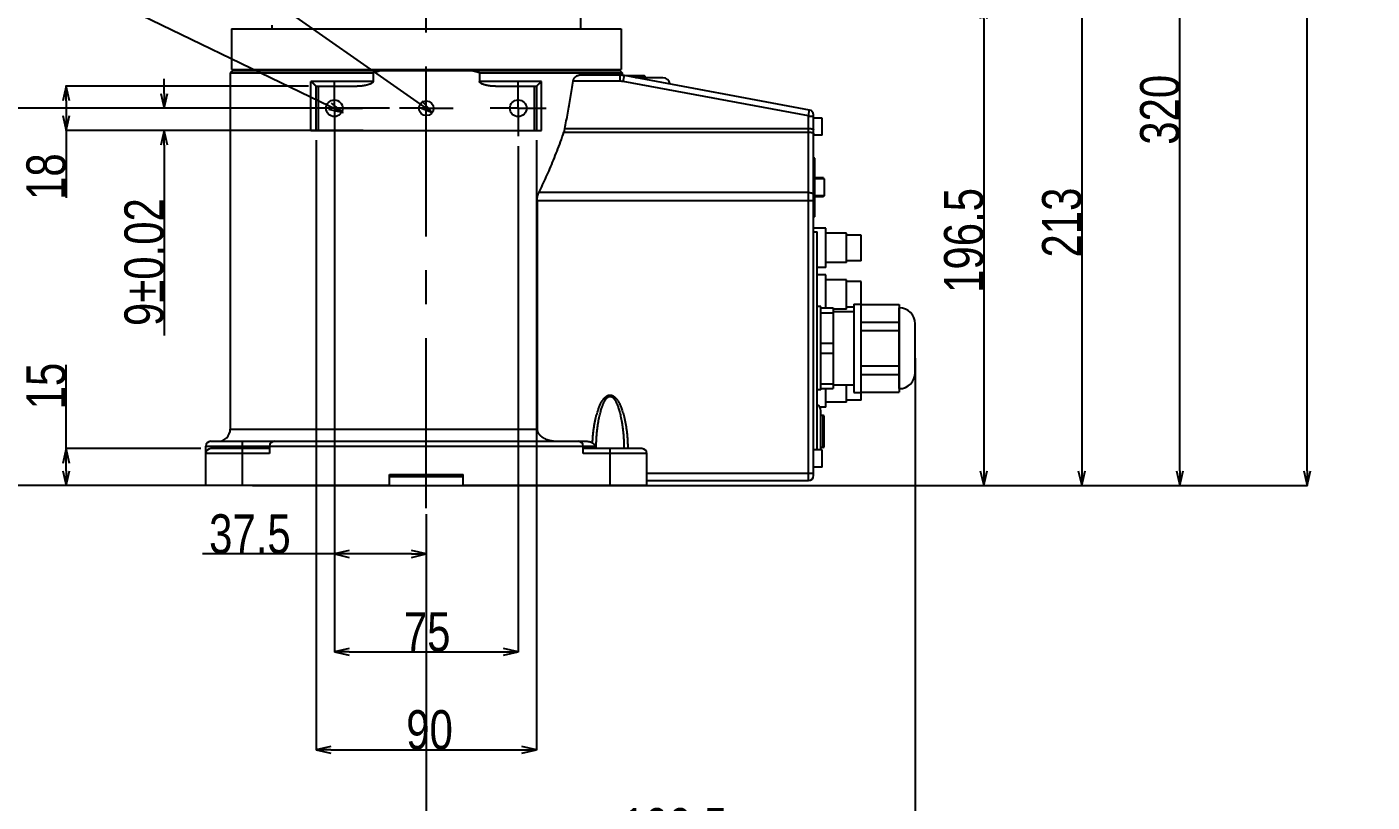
# Model space of a CAD drawing. Extents: x 0 to 3364, y 0 to 2376.
# Drawn here: x 1661 to 2210, y 811 to 1128 of the extents above; entities that cross this region are included whole.
import ezdxf

# ---------------------------------------------------------------- set-up
doc = ezdxf.new("R2010")
doc.units = 0
doc.header["$LTSCALE"] = 185.02
doc.header["$PDMODE"] = 3
doc.header["$PDSIZE"] = 0.3125
doc.linetypes.add('CENTER', pattern=[0.6, 0.375, -0.075, 0.075, -0.075])
doc.layers.get('0').update_dxf_attribs({"linetype": 'CONTINUOUS'})
doc.layers.get('DEFPOINTS').update_dxf_attribs({"linetype": 'CONTINUOUS'})
doc.layers.add('95_ALL_DIM', color=7, linetype='CONTINUOUS')
doc.layers.add('DEFAULT_1', color=7, linetype='CENTER')
doc.styles.get("Standard").update_dxf_attribs({"font": 'txt', "width": 0.8})
doc.dimstyles.new('DIMSTYLE_1', dxfattribs={"dimtxt": 16, "dimasz": 6, "dimexe": 0.18, "dimexo": 0.0625, "dimgap": 0.09, "dimtad": 1, "dimdec": 3, "dimdsep": 46, "dimtxsty": 'Standard', "dimblk": 'OPEN', "dimblk1": 'OPEN', "dimblk2": 'OPEN', "dimcen": 0.09, "dimadec": 0, "dimazin": 0, "dimtp": 0.3, "dimtm": 0.3, "dimtfac": 1, "dimtdec": 3, "dimtofl": 0, "dimtmove": 0, "dimatfit": 3, "dimldrblk": 'OPEN', "dimfxl": 1, "dimtolj": 1, "dimarcsym": 0})
doc.dimstyles.new('DIMSTYLE_10', dxfattribs={"dimtxt": 16, "dimasz": 6, "dimexe": 0.18, "dimexo": 0.0625, "dimgap": 0.09, "dimtad": 1, "dimdec": 3, "dimdsep": 46, "dimtxsty": 'Standard', "dimblk": 'OPEN', "dimblk1": 'OPEN', "dimblk2": 'OPEN', "dimcen": 0.09, "dimadec": 0, "dimazin": 0, "dimtol": 1, "dimtp": 0.02, "dimtm": 0.02, "dimtfac": 1, "dimtdec": 3, "dimtofl": 0, "dimtmove": 0, "dimatfit": 3, "dimldrblk": 'OPEN', "dimfxl": 1, "dimtolj": 1, "dimarcsym": 0})
doc.dimstyles.new('DIMSTYLE_18', dxfattribs={"dimtxt": 16, "dimasz": 6, "dimexe": 0.18, "dimexo": 0.0625, "dimgap": 0.09, "dimtad": 1, "dimtih": 1, "dimtoh": 1, "dimdec": 3, "dimdsep": 46, "dimtxsty": 'Standard', "dimblk": 'OPEN', "dimblk1": 'OPEN', "dimblk2": 'OPEN', "dimcen": 0.09, "dimadec": 0, "dimazin": 0, "dimtp": 0.2, "dimtm": 0.2, "dimtfac": 1, "dimtdec": 3, "dimtofl": 0, "dimtmove": 0, "dimatfit": 3, "dimldrblk": 'OPEN', "dimfxl": 1, "dimtolj": 1, "dimarcsym": 0})
doc.dimstyles.new('DIMSTYLE_19', dxfattribs={"dimtxt": 16, "dimasz": 6, "dimexe": 0.18, "dimexo": 0.0625, "dimgap": 0.09, "dimtad": 1, "dimtih": 1, "dimtoh": 1, "dimdec": 3, "dimdsep": 46, "dimtxsty": 'Standard', "dimblk": 'OPEN', "dimblk1": 'OPEN', "dimblk2": 'OPEN', "dimcen": 0.09, "dimadec": 0, "dimazin": 0, "dimtp": 0.012, "dimtfac": 1, "dimtdec": 3, "dimtofl": 0, "dimtmove": 0, "dimatfit": 3, "dimldrblk": 'OPEN', "dimfxl": 1, "dimtolj": 1, "dimarcsym": 0})
doc.dimstyles.new('DIMSTYLE_2', dxfattribs={"dimtxt": 16, "dimasz": 6, "dimexe": 0.18, "dimexo": 0.0625, "dimgap": 0.09, "dimtad": 1, "dimdec": 3, "dimdsep": 46, "dimtxsty": 'Standard', "dimblk": 'OPEN', "dimblk1": 'OPEN', "dimblk2": 'OPEN', "dimcen": 0.09, "dimadec": 0, "dimazin": 0, "dimtp": 0.5, "dimtm": 0.5, "dimtfac": 1, "dimtdec": 3, "dimtofl": 0, "dimtmove": 0, "dimatfit": 3, "dimldrblk": 'OPEN', "dimfxl": 1, "dimtolj": 1, "dimarcsym": 0})
doc.dimstyles.new('DIMSTYLE_3', dxfattribs={"dimtxt": 16, "dimasz": 6, "dimexe": 0.18, "dimexo": 0.0625, "dimgap": 0.09, "dimtad": 1, "dimdec": 3, "dimdsep": 46, "dimtxsty": 'Standard', "dimblk": 'OPEN', "dimblk1": 'OPEN', "dimblk2": 'OPEN', "dimcen": 0.09, "dimadec": 0, "dimazin": 0, "dimtp": 0.8, "dimtm": 0.8, "dimtfac": 1, "dimtdec": 3, "dimtofl": 0, "dimtmove": 0, "dimatfit": 3, "dimldrblk": 'OPEN', "dimfxl": 1, "dimtolj": 1, "dimarcsym": 0})
doc.dimstyles.new('DIMSTYLE_5', dxfattribs={"dimtxt": 16, "dimasz": 6, "dimexe": 0.18, "dimexo": 0.0625, "dimgap": 0.09, "dimtad": 1, "dimdec": 3, "dimdsep": 46, "dimtxsty": 'Standard', "dimblk": 'OPEN', "dimblk1": 'OPEN', "dimblk2": 'OPEN', "dimcen": 0.09, "dimadec": 0, "dimazin": 0, "dimtp": 0.2, "dimtm": 0.2, "dimtfac": 1, "dimtdec": 3, "dimtofl": 0, "dimtmove": 0, "dimatfit": 3, "dimldrblk": 'OPEN', "dimfxl": 1, "dimtolj": 1, "dimarcsym": 0})
doc.dimstyles.new('DIMSTYLE_7', dxfattribs={"dimtxt": 16, "dimasz": 6, "dimexe": 0.18, "dimexo": 0.0625, "dimgap": 0.09, "dimtad": 1, "dimdec": 3, "dimdsep": 46, "dimtxsty": 'Standard', "dimblk": 'OPEN', "dimblk1": 'OPEN', "dimblk2": 'OPEN', "dimcen": 0.09, "dimadec": 0, "dimazin": 0, "dimtol": 1, "dimtp": 0.05, "dimtm": 0.05, "dimtfac": 1, "dimtdec": 3, "dimtofl": 0, "dimtmove": 0, "dimatfit": 3, "dimldrblk": 'OPEN', "dimfxl": 1, "dimtolj": 1, "dimarcsym": 0})

# ---------------------------------------------------------------- blocks, each defined once
blk = doc.blocks.new('_OPEN')
at = {"color": 0, "linetype": 'ByBlock'}
for p, q in [((0, 0), (-1, 0.233)), ((-1, -0.233), (0, 0)), ((-1, 0), (0, 0))]:
    blk.add_line(p, q, dxfattribs=at)
blk = doc.blocks.new('*D3')
at = {"layer": '95_ALL_DIM', "color": 0, "transparency": 16777216}
for p, q in [((1808.16, 1260.3), (2131.2, 1260.3)), ((2131.02, 946.3), (2131.02, 1254.3)), ((1752.59, 940.3), (2131.2, 940.3))]:
    blk.add_line(p, q, dxfattribs=at)
at = {"layer": 'DEFPOINTS', "color": 0, "transparency": 16777216}
for p in [(1808.1, 1260.3), (2131.02, 1260.3), (1752.52, 940.3)]:
    blk.add_point(p, dxfattribs=at)
at = {"layer": '95_ALL_DIM', "color": 0, "transparency": 16777216, "xscale": 6, "yscale": 6, "zscale": 6}
for p, rotation in [((2131.02, 1260.3), 90), ((2131.02, 940.3), 270)]:
    blk.add_blockref('_OPEN', p, dxfattribs=dict(at, rotation=rotation))
at = {"layer": '95_ALL_DIM', "color": 0, "transparency": 16777216, "insert": (2122.93, 1093.69), "char_height": 16, "attachment_point": 5, "rotation": 90}
blk.add_mtext('\\A1;320', dxfattribs=at)
blk = doc.blocks.new('*D7')
at = {"layer": '95_ALL_DIM', "color": 0, "transparency": 16777216}
for p, q in [((2023.02, 982.24), (2023.02, 792.12)), ((1823.52, 769.12), (1823.52, 792.48)), ((1829.52, 792.3), (2017.02, 792.3))]:
    blk.add_line(p, q, dxfattribs=at)
at = {"layer": 'DEFPOINTS', "color": 0, "transparency": 16777216}
for p in [(2023.02, 982.3), (2023.02, 792.3), (1823.52, 769.06)]:
    blk.add_point(p, dxfattribs=at)
at = {"layer": '95_ALL_DIM', "color": 0, "transparency": 16777216, "xscale": 6, "yscale": 6, "zscale": 6, "rotation": 180}
blk.add_blockref('_OPEN', (1823.52, 792.3), dxfattribs=at)
at = {"layer": '95_ALL_DIM', "color": 0, "transparency": 16777216, "xscale": 6, "yscale": 6, "zscale": 6}
blk.add_blockref('_OPEN', (2023.02, 792.3), dxfattribs=at)
at = {"layer": '95_ALL_DIM', "color": 0, "transparency": 16777216, "insert": (1924.88, 800.39), "char_height": 16, "attachment_point": 5}
blk.add_mtext('\\A1;199.5', dxfattribs=at)
blk = doc.blocks.new('*D8')
at = {"layer": '95_ALL_DIM', "color": 0, "transparency": 16777216}
for p, q in [((1702.59, 1581.8), (2183.2, 1581.8)), ((2183.02, 946.3), (2183.02, 1575.8)), ((1902.59, 940.3), (2183.2, 940.3))]:
    blk.add_line(p, q, dxfattribs=at)
at = {"layer": 'DEFPOINTS', "color": 0, "transparency": 16777216}
for p in [(1702.52, 1581.8), (2183.02, 1581.8), (1902.52, 940.3)]:
    blk.add_point(p, dxfattribs=at)
at = {"layer": '95_ALL_DIM', "color": 0, "transparency": 16777216, "xscale": 6, "yscale": 6, "zscale": 6}
for p, rotation in [((2183.02, 1581.8), 90), ((2183.02, 940.3), 270)]:
    blk.add_blockref('_OPEN', p, dxfattribs=dict(at, rotation=rotation))
at = {"layer": '95_ALL_DIM', "color": 0, "transparency": 16777216, "insert": (2158.93, 1269.38), "char_height": 16, "attachment_point": 5, "rotation": 90}
blk.add_mtext('\\A1;641.5\\P(Including the lamp)', dxfattribs=at)
blk = doc.blocks.new('*D15')
at = {"layer": '95_ALL_DIM', "color": 0, "transparency": 16777216}
for p, q in [((1885.24, 1153.3), (2091.2, 1153.3)), ((2091.02, 1147.3), (2091.02, 946.3)), ((1902.59, 940.3), (2091.2, 940.3))]:
    blk.add_line(p, q, dxfattribs=at)
at = {"layer": 'DEFPOINTS', "color": 0, "transparency": 16777216}
for p in [(1885.17, 1153.3), (1902.52, 940.3), (2091.02, 940.3)]:
    blk.add_point(p, dxfattribs=at)
at = {"layer": '95_ALL_DIM', "color": 0, "transparency": 16777216, "xscale": 6, "yscale": 6, "zscale": 6}
for p, rotation in [((2091.02, 1153.3), 90), ((2091.02, 940.3), 270)]:
    blk.add_blockref('_OPEN', p, dxfattribs=dict(at, rotation=rotation))
at = {"layer": '95_ALL_DIM', "color": 0, "transparency": 16777216, "insert": (2082.93, 1047.63), "char_height": 16, "attachment_point": 5, "rotation": 90}
blk.add_mtext('\\A1;213', dxfattribs=at)
blk = doc.blocks.new('*D17')
at = {"layer": '95_ALL_DIM', "color": 0, "transparency": 16777216}
for p, q in [((1408.52, 1506.24), (1408.52, 792.12)), ((1823.52, 927.65), (1823.52, 792.12)), ((1817.52, 792.3), (1414.52, 792.3))]:
    blk.add_line(p, q, dxfattribs=at)
at = {"layer": 'DEFPOINTS', "color": 0, "transparency": 16777216}
for p in [(1408.52, 1506.3), (1823.52, 927.71), (1408.52, 792.3)]:
    blk.add_point(p, dxfattribs=at)
at = {"layer": '95_ALL_DIM', "color": 0, "transparency": 16777216, "xscale": 6, "yscale": 6, "zscale": 6, "rotation": 180}
blk.add_blockref('_OPEN', (1408.52, 792.3), dxfattribs=at)
at = {"layer": '95_ALL_DIM', "color": 0, "transparency": 16777216, "xscale": 6, "yscale": 6, "zscale": 6}
blk.add_blockref('_OPEN', (1823.52, 792.3), dxfattribs=at)
at = {"layer": '95_ALL_DIM', "color": 0, "transparency": 16777216, "insert": (1621.18, 800.39), "char_height": 16, "attachment_point": 5}
blk.add_mtext('\\A1;415', dxfattribs=at)
blk = doc.blocks.new('*D18')
at = {"layer": '95_ALL_DIM', "color": 0, "transparency": 16777216}
for p, q in [((1676.52, 955.3), (1676.52, 989.48)), ((1731.46, 955.3), (1676.34, 955.3)), ((1676.52, 946.3), (1676.52, 949.3)), ((1729.46, 940.3), (1676.34, 940.3))]:
    blk.add_line(p, q, dxfattribs=at)
at = {"layer": 'DEFPOINTS', "color": 0, "transparency": 16777216}
for p in [(1676.52, 955.3), (1731.52, 955.3), (1729.52, 940.3)]:
    blk.add_point(p, dxfattribs=at)
at = {"layer": '95_ALL_DIM', "color": 0, "transparency": 16777216, "xscale": 6, "yscale": 6, "zscale": 6}
for p, rotation in [((1676.52, 955.3), 90), ((1676.52, 940.3), 270)]:
    blk.add_blockref('_OPEN', p, dxfattribs=dict(at, rotation=rotation))
at = {"layer": '95_ALL_DIM', "color": 0, "transparency": 16777216, "insert": (1668.43, 980.86), "char_height": 16, "attachment_point": 5, "rotation": 90}
blk.add_mtext('\\A1;15', dxfattribs=at)
blk = doc.blocks.new('*D47')
at = {"layer": '95_ALL_DIM', "color": 0, "transparency": 16777216}
for p, q in [((1808.46, 1094.3), (1636.34, 1094.3)), ((1636.52, 946.3), (1636.52, 1088.3)), ((1744.46, 940.3), (1636.34, 940.3))]:
    blk.add_line(p, q, dxfattribs=at)
at = {"layer": 'DEFPOINTS', "color": 0, "transparency": 16777216}
for p in [(1636.52, 1094.3), (1808.52, 1094.3), (1744.52, 940.3)]:
    blk.add_point(p, dxfattribs=at)
at = {"layer": '95_ALL_DIM', "color": 0, "transparency": 16777216, "xscale": 6, "yscale": 6, "zscale": 6}
for p, rotation in [((1636.52, 1094.3), 90), ((1636.52, 940.3), 270)]:
    blk.add_blockref('_OPEN', p, dxfattribs=dict(at, rotation=rotation))
at = {"layer": '95_ALL_DIM', "color": 0, "transparency": 16777216, "insert": (1628.43, 1015.13), "char_height": 16, "attachment_point": 5, "rotation": 90}
blk.add_mtext('\\A1;154±0.05', dxfattribs=at)
blk = doc.blocks.new('*D48')
at = {"layer": '95_ALL_DIM', "color": 0, "transparency": 16777216}
for p, q in [((1716.52, 1100.3), (1716.52, 1106.3)), ((1808.46, 1094.3), (1716.34, 1094.3)), ((1797.76, 1085.3), (1716.34, 1085.3)), ((1716.52, 1079.3), (1716.52, 1001.52))]:
    blk.add_line(p, q, dxfattribs=at)
at = {"layer": 'DEFPOINTS', "color": 0, "transparency": 16777216}
for p in [(1808.52, 1094.3), (1716.52, 1085.3), (1797.82, 1085.3)]:
    blk.add_point(p, dxfattribs=at)
at = {"layer": '95_ALL_DIM', "color": 0, "transparency": 16777216, "xscale": 6, "yscale": 6, "zscale": 6}
for p, rotation in [((1716.52, 1094.3), 270), ((1716.52, 1085.3), 90)]:
    blk.add_blockref('_OPEN', p, dxfattribs=dict(at, rotation=rotation))
at = {"layer": '95_ALL_DIM', "color": 0, "transparency": 16777216, "insert": (1708.43, 1031.48), "char_height": 16, "attachment_point": 5, "rotation": 90}
blk.add_mtext('\\A1;9±0.02', dxfattribs=at)
blk = doc.blocks.new('*D49')
at = {"layer": '95_ALL_DIM', "color": 0, "transparency": 16777216}
for p, q in [((1786.02, 1090.24), (1786.02, 912.12)), ((1823.52, 928.48), (1823.52, 912.12)), ((1786.02, 912.3), (1732.24, 912.3)), ((1817.52, 912.3), (1792.02, 912.3))]:
    blk.add_line(p, q, dxfattribs=at)
at = {"layer": 'DEFPOINTS', "color": 0, "transparency": 16777216}
for p in [(1786.02, 1090.3), (1823.52, 928.55), (1786.02, 912.3)]:
    blk.add_point(p, dxfattribs=at)
at = {"layer": '95_ALL_DIM', "color": 0, "transparency": 16777216, "xscale": 6, "yscale": 6, "zscale": 6, "rotation": 180}
blk.add_blockref('_OPEN', (1786.02, 912.3), dxfattribs=at)
at = {"layer": '95_ALL_DIM', "color": 0, "transparency": 16777216, "xscale": 6, "yscale": 6, "zscale": 6}
blk.add_blockref('_OPEN', (1823.52, 912.3), dxfattribs=at)
at = {"layer": '95_ALL_DIM', "color": 0, "transparency": 16777216, "insert": (1751.53, 920.39), "char_height": 16, "attachment_point": 5}
blk.add_mtext('\\A1;37.5', dxfattribs=at)
blk = doc.blocks.new('*D50')
at = {"layer": '95_ALL_DIM', "color": 0, "transparency": 16777216}
for p, q in [((1786.02, 1078.84), (1786.02, 872.12)), ((1861.02, 1078.84), (1861.02, 872.12)), ((1792.02, 872.3), (1855.02, 872.3))]:
    blk.add_line(p, q, dxfattribs=at)
at = {"layer": 'DEFPOINTS', "color": 0, "transparency": 16777216}
for p in [(1786.02, 1078.9), (1861.02, 1078.9), (1861.02, 872.3)]:
    blk.add_point(p, dxfattribs=at)
at = {"layer": '95_ALL_DIM', "color": 0, "transparency": 16777216, "xscale": 6, "yscale": 6, "zscale": 6, "rotation": 180}
blk.add_blockref('_OPEN', (1786.02, 872.3), dxfattribs=at)
at = {"layer": '95_ALL_DIM', "color": 0, "transparency": 16777216, "xscale": 6, "yscale": 6, "zscale": 6}
blk.add_blockref('_OPEN', (1861.02, 872.3), dxfattribs=at)
at = {"layer": '95_ALL_DIM', "color": 0, "transparency": 16777216, "insert": (1823.86, 880.39), "char_height": 16, "attachment_point": 5}
blk.add_mtext('\\A1;75', dxfattribs=at)
blk = doc.blocks.new('*D53')
at = {"layer": '95_ALL_DIM', "color": 0, "transparency": 16777216}
for p, q in [((1778.52, 1081.24), (1778.52, 832.12)), ((1868.52, 1081.24), (1868.52, 832.12)), ((1784.52, 832.3), (1862.52, 832.3))]:
    blk.add_line(p, q, dxfattribs=at)
at = {"layer": 'DEFPOINTS', "color": 0, "transparency": 16777216}
for p in [(1778.52, 1081.3), (1868.52, 1081.3), (1868.52, 832.3)]:
    blk.add_point(p, dxfattribs=at)
at = {"layer": '95_ALL_DIM', "color": 0, "transparency": 16777216, "xscale": 6, "yscale": 6, "zscale": 6, "rotation": 180}
blk.add_blockref('_OPEN', (1778.52, 832.3), dxfattribs=at)
at = {"layer": '95_ALL_DIM', "color": 0, "transparency": 16777216, "xscale": 6, "yscale": 6, "zscale": 6}
blk.add_blockref('_OPEN', (1868.52, 832.3), dxfattribs=at)
at = {"layer": '95_ALL_DIM', "color": 0, "transparency": 16777216, "insert": (1824.85, 840.39), "char_height": 16, "attachment_point": 5}
blk.add_mtext('\\A1;90', dxfattribs=at)
blk = doc.blocks.new('*D54')
at = {"layer": '95_ALL_DIM', "color": 0, "transparency": 16777216}
for p, q in [((1775.46, 1103.3), (1676.34, 1103.3)), ((1676.52, 1097.3), (1676.52, 1091.3)), ((1775.46, 1085.3), (1676.34, 1085.3)), ((1676.52, 1085.3), (1676.52, 1057.78))]:
    blk.add_line(p, q, dxfattribs=at)
at = {"layer": 'DEFPOINTS', "color": 0, "transparency": 16777216}
for p in [(1676.52, 1103.3), (1775.52, 1103.3), (1775.52, 1085.3)]:
    blk.add_point(p, dxfattribs=at)
at = {"layer": '95_ALL_DIM', "color": 0, "transparency": 16777216, "xscale": 6, "yscale": 6, "zscale": 6}
for p, rotation in [((1676.52, 1103.3), 90), ((1676.52, 1085.3), 270)]:
    blk.add_blockref('_OPEN', p, dxfattribs=dict(at, rotation=rotation))
at = {"layer": '95_ALL_DIM', "color": 0, "transparency": 16777216, "insert": (1668.43, 1066.4), "char_height": 16, "attachment_point": 5, "rotation": 90}
blk.add_mtext('\\A1;18', dxfattribs=at)
blk = doc.blocks.new('*D55')
at = {"layer": '95_ALL_DIM', "color": 0, "transparency": 16777216}
for p, q in [((1890.09, 1136.8), (2051.2, 1136.8)), ((2051.02, 1130.8), (2051.02, 946.3)), ((1902.59, 940.3), (2051.2, 940.3))]:
    blk.add_line(p, q, dxfattribs=at)
at = {"layer": 'DEFPOINTS', "color": 0, "transparency": 16777216}
for p in [(1890.02, 1136.8), (1902.52, 940.3), (2051.02, 940.3)]:
    blk.add_point(p, dxfattribs=at)
at = {"layer": '95_ALL_DIM', "color": 0, "transparency": 16777216, "xscale": 6, "yscale": 6, "zscale": 6}
for p, rotation in [((2051.02, 1136.8), 90), ((2051.02, 940.3), 270)]:
    blk.add_blockref('_OPEN', p, dxfattribs=dict(at, rotation=rotation))
at = {"layer": '95_ALL_DIM', "color": 0, "transparency": 16777216, "insert": (2042.93, 1040.33), "char_height": 16, "attachment_point": 5, "rotation": 90}
blk.add_mtext('\\A1;196.5', dxfattribs=at)
blk = doc.blocks.new('*D74')
at = {"layer": '95_ALL_DIM', "color": 0, "transparency": 16777216}
for p, q in [((1466.49, 1154.61), (1661.43, 1154.61)), ((1661.43, 1154.61), (1784.22, 1095.17))]:
    blk.add_line(p, q, dxfattribs=at)
at = {"layer": 'DEFPOINTS', "color": 0, "transparency": 16777216}
for p in [(1782.42, 1096.04), (1789.62, 1092.56)]:
    blk.add_point(p, dxfattribs=at)
at = {"layer": '95_ALL_DIM', "color": 0, "transparency": 16777216, "xscale": 6, "yscale": 6, "zscale": 6, "rotation": 334.1712205210118}
blk.add_blockref('_OPEN', (1789.62, 1092.56), dxfattribs=at)
at = {"layer": '95_ALL_DIM', "color": 0, "transparency": 16777216, "insert": (1551.83, 1176.03), "char_height": 16, "attachment_point": 5}
blk.add_mtext('\\A1;2-M∅8 depth 16 \\P(Front & Back)', dxfattribs=at)
blk = doc.blocks.new('*D75')
at = {"layer": '95_ALL_DIM', "color": 0, "transparency": 16777216}
for p, q in [((1471.96, 1209.27), (1659.35, 1209.27)), ((1659.35, 1209.27), (1821.07, 1096.02))]:
    blk.add_line(p, q, dxfattribs=at)
at = {"layer": 'DEFPOINTS', "color": 0, "transparency": 16777216}
for p in [(1821.07, 1096.02), (1825.98, 1092.58)]:
    blk.add_point(p, dxfattribs=at)
at = {"layer": '95_ALL_DIM', "color": 0, "transparency": 16777216, "xscale": 6, "yscale": 6, "zscale": 6, "rotation": 324.9986121584266}
blk.add_blockref('_OPEN', (1825.98, 1092.58), dxfattribs=at)
at = {"layer": '95_ALL_DIM', "color": 0, "transparency": 16777216, "insert": (1555.16, 1230.69), "char_height": 16, "attachment_point": 5}
blk.add_mtext('\\A1;%%c6H7 depth 5 \\P(Front & Back)', dxfattribs=at)
blk = doc.blocks.new('*D79')
at = {"color": 0, "transparency": 16777216}
for p, q in [((1408.52, 1506.24), (1408.52, 752.12)), ((2023.02, 992.24), (2023.02, 752.12)), ((1414.52, 752.3), (2017.02, 752.3))]:
    blk.add_line(p, q, dxfattribs=at)
at = {"layer": 'DEFPOINTS', "color": 0, "transparency": 16777216}
for p in [(1408.52, 1506.3), (2023.02, 992.3), (2023.02, 752.3)]:
    blk.add_point(p, dxfattribs=at)
at = {"color": 0, "transparency": 16777216, "xscale": 6, "yscale": 6, "zscale": 6, "rotation": 180}
blk.add_blockref('_OPEN', (1408.52, 752.3), dxfattribs=at)
at = {"color": 0, "transparency": 16777216, "xscale": 6, "yscale": 6, "zscale": 6}
blk.add_blockref('_OPEN', (2023.02, 752.3), dxfattribs=at)
at = {"color": 0, "transparency": 16777216, "insert": (1710.74, 760.39), "char_height": 16, "attachment_point": 5}
blk.add_mtext('\\A1;614.5', dxfattribs=at)

msp = doc.modelspace()

# ---------------------------------------------------------------- linework, layer by layer
for p, q in [((1886.4658, 1136.3011), (1886.4658, 1126.8014)), ((1744.0239, 1126.8014), (1903.0239, 1126.8014)), ((1744.0239, 1126.8014), (1744.0239, 1110.1014)), ((1760.5239, 1128.3014), (1760.5239, 1126.8014)), ((1903.0239, 1126.8014), (1903.0239, 1110.1014)), ((1744.5239, 1109.8014), (1743.5239, 1108.8014)), ((1744.0239, 1110.1014), (1903.0239, 1110.1014)), ((1744.5239, 1109.8014), (1902.5239, 1109.8014)), ((1750.5239, 1110.1014), (1750.5239, 1109.8014)), ((1753.9285, 1110.1014), (1753.9285, 1109.8014)), ((1761.9285, 1110.1014), (1761.9285, 1109.8014)), ((1763.5239, 1110.1014), (1763.5239, 1109.8014)), ((1792.3534, 1110.1014), (1792.3534, 1109.8014)), ((1800.3534, 1110.1014), (1800.3534, 1109.8014)), ((1846.6944, 1110.1014), (1846.6944, 1109.8014)), ((1854.6944, 1110.1014), (1854.6944, 1109.8014)), ((1883.5239, 1110.1014), (1883.5239, 1109.8014)), ((1885.1193, 1110.1014), (1885.1193, 1109.8014)), ((1893.1193, 1110.1014), (1893.1193, 1109.8014)), ((1902.5239, 1109.8014), (1903.5239, 1108.8014)), ((1743.5239, 1108.8014), (1801.8214, 1108.8014)), ((1743.5239, 1108.8014), (1743.5239, 963.3014)), ((1801.8214, 1105.3014), (1776.4651, 1105.3014)), ((1776.4651, 1085.3014), (1776.4651, 1105.3014)), ((1801.8214, 1108.8014), (1801.8214, 1105.3014)), ((1845.2264, 1108.8014), (1903.5239, 1108.8014)), ((1845.2264, 1108.8014), (1845.2264, 1105.3014)), ((1870.5827, 1105.3014), (1845.2264, 1105.3014)), ((1870.5827, 1085.3014), (1870.5827, 1105.3014)), ((1902.6023, 1105.3427), (1883.4325, 1105.3427)), ((1902.6023, 1107.8014), (1885.9196, 1107.8014)), ((1902.6023, 1105.3427), (1902.6023, 1107.8014)), ((1903.5239, 1108.8014), (1903.5239, 1107.7592)), ((1979.5239, 1091.1631), (1903.8817, 1105.2248)), ((1979.8894, 1093.6053), (1904.43, 1107.633)), ((1912.5239, 1107.5014), (1905.1377, 1107.5014)), ((1913.0239, 1107.0014), (1907.8274, 1107.0014)), ((1920.0239, 1106.8014), (1908.9032, 1106.8014)), ((1913.0239, 1107.0014), (1913.0239, 1106.8014)), ((1778.5202, 1103.3014), (1795.3282, 1103.3014)), ((1778.5239, 1085.3014), (1778.5239, 1103.3014)), ((1779.5239, 1085.3014), (1779.5239, 1103.3014)), ((1851.7196, 1103.3014), (1868.5276, 1103.3014)), ((1867.5239, 1103.3014), (1867.5239, 1085.3014)), ((1868.5239, 1103.3014), (1868.5239, 1085.3014)), ((1979.5239, 942.3014), (1979.5239, 1091.1631)), ((1981.5239, 944.3014), (1981.5239, 1091.6389)), ((1985.0239, 1090.3014), (1981.5239, 1090.3014)), ((1985.0239, 1083.3014), (1985.0239, 1090.3014)), ((1776.4651, 1085.3014), (1870.5827, 1085.3014)), ((1879.7181, 1084.5888), (1979.5239, 1084.5888)), ((1880.1022, 1086.0428), (1979.5239, 1086.0428)), ((1985.0239, 1083.3014), (1981.5239, 1083.3014)), ((1982.0239, 1074.0014), (1981.5239, 1074.0014)), ((1982.0239, 1071.0014), (1981.5239, 1071.0014)), ((1982.0239, 1050.0014), (1982.0239, 1074.0014)), ((1985.6239, 1065.9114), (1982.0239, 1065.9114)), ((1986.0239, 1065.5014), (1982.0239, 1065.5014)), ((1985.6239, 1065.9114), (1985.6239, 1065.5014)), ((1986.0239, 1058.5014), (1986.0239, 1065.5014)), ((1979.5239, 1059.8849), (1869.521, 1059.8849)), ((1868.7345, 1056.6266), (1981.5239, 1056.6266)), ((1868.7345, 1056.6266), (1868.7345, 963.3014)), ((1986.0239, 1058.5014), (1982.0239, 1058.5014)), ((1985.6239, 1058.0914), (1982.0239, 1058.0914)), ((1985.6239, 1058.5014), (1985.6239, 1058.0914)), ((1982.0239, 1053.0014), (1981.5239, 1053.0014)), ((1982.0239, 1050.0014), (1981.5239, 1050.0014)), ((1986.5239, 1045.3014), (1981.5239, 1045.3014)), ((1981.5239, 1043.8014), (1983.0239, 1043.8014)), ((1983.0239, 954.8014), (1983.0239, 1043.8014)), ((1986.5239, 1029.3014), (1986.5239, 1045.3014)), ((1995.0239, 1043.3014), (1986.5239, 1043.3014)), ((1995.0239, 1031.3014), (1995.0239, 1043.3014)), ((2001.0239, 1042.5514), (1995.0239, 1042.5514)), ((2001.0239, 1032.0514), (2001.0239, 1042.5514)), ((1986.5239, 1029.3014), (1983.0239, 1029.3014)), ((1995.0239, 1031.3014), (1986.5239, 1031.3014)), ((2001.0239, 1032.0514), (1995.0239, 1032.0514)), ((1986.5239, 1026.3014), (1983.0239, 1026.3014)), ((1986.5239, 1012.8014), (1986.5239, 1026.3014)), ((1995.0239, 1024.3014), (1986.5239, 1024.3014)), ((1995.0239, 1012.3014), (1995.0239, 1024.3014)), ((2001.0239, 1023.5514), (1995.0239, 1023.5514)), ((2001.0239, 975.0514), (2001.0239, 1023.5514)), ((1984.5239, 1013.3014), (1983.0239, 1013.3014)), ((1984.5239, 979.3014), (1984.5239, 1013.3014)), ((1984.5239, 1012.8014), (1989.5239, 1012.8014)), ((1984.5239, 1010.7814), (1989.5239, 1010.7814)), ((1989.5239, 1012.8014), (1989.5239, 979.8014)), ((1995.0239, 1012.3014), (1989.5239, 1012.3014)), ((1989.5239, 1011.3014), (1998.0239, 1011.3014)), ((1998.0239, 1013.0514), (1995.0239, 1013.0514)), ((1998.0239, 1014.3014), (2001.0239, 1014.3014)), ((1998.0239, 1014.3014), (1998.0239, 978.3014)), ((2001.0239, 1014.1877), (2016.4949, 1014.1877)), ((2016.4949, 1014.1877), (2016.4949, 978.4151)), ((2016.5308, 1012.8014), (2016.4949, 1012.8014)), ((2016.5308, 979.8014), (2016.5308, 1012.8014)), ((2001.0239, 1006.994), (2016.4949, 1006.994)), ((2023.0239, 986.2946), (2023.0239, 1006.3083)), ((2001.0239, 1003.4952), (2016.4949, 1003.4952)), ((1984.5239, 998.3214), (1989.5239, 998.3214)), ((1984.5239, 994.2814), (1989.5239, 994.2814)), ((2001.0239, 989.1077), (2016.4949, 989.1077)), ((2001.0239, 985.6089), (2016.4949, 985.6089)), ((1984.5239, 979.3014), (1983.0239, 979.3014)), ((1984.5239, 981.8214), (1989.5239, 981.8214)), ((1984.5239, 979.8014), (1989.5239, 979.8014)), ((1986.5239, 972.3014), (1986.5239, 979.8014)), ((1989.5239, 981.3014), (1998.0239, 981.3014)), ((1995.0239, 974.3014), (1995.0239, 981.3014)), ((1998.0239, 978.3014), (2001.0239, 978.3014)), ((2001.0239, 978.4151), (2016.4949, 978.4151)), ((2016.5308, 979.8014), (2016.4949, 979.8014)), ((1986.5239, 972.3014), (1984.122, 972.3014)), ((1995.0239, 974.3014), (1986.5239, 974.3014)), ((2001.0239, 975.0514), (1995.0239, 975.0514)), ((1984.5239, 954.8014), (1984.5239, 970.8014)), ((1985.4239, 968.8014), (1984.5239, 968.8014)), ((1985.4239, 955.8014), (1985.4239, 968.8014)), ((1985.9239, 956.3014), (1985.9239, 968.3014)), ((1743.5239, 963.3014), (1868.7345, 963.3014)), ((1733.5239, 956.3014), (1892.7241, 956.3014)), ((1733.5239, 940.3014), (1733.5239, 956.3014)), ((1735.5239, 958.3014), (1889.1431, 958.3014)), ((1759.5239, 955.3014), (1735.5239, 955.3014)), ((1748.5239, 940.3014), (1748.5239, 958.3014)), ((1759.5239, 956.3014), (1759.5239, 953.3014)), ((1887.5239, 953.3014), (1887.5239, 956.3014)), ((1911.5239, 955.3014), (1887.5239, 955.3014)), ((1898.5239, 940.3014), (1898.5239, 955.3014)), ((1985.4239, 955.8014), (1984.5239, 955.8014)), ((1759.5239, 953.3014), (1733.5239, 953.3014)), ((1913.5239, 953.3014), (1887.5239, 953.3014)), ((1913.5239, 940.3014), (1913.5239, 953.3014)), ((1985.0239, 954.8014), (1981.5239, 954.8014)), ((1985.0239, 947.8014), (1985.0239, 954.8014)), ((1808.5239, 944.8014), (1838.5239, 944.8014)), ((1808.5239, 940.3014), (1808.5239, 944.8014)), ((1838.5239, 940.3014), (1838.5239, 944.8014)), ((1913.5239, 945.3014), (1981.5239, 945.3014)), ((1985.0239, 947.8014), (1981.5239, 947.8014)), ((1808.5239, 940.3014), (1733.5239, 940.3014)), ((1838.5239, 943.8014), (1808.5239, 943.8014)), ((1913.5239, 940.3014), (1838.5239, 940.3014)), ((1913.5239, 942.3014), (1979.5239, 942.3014))]:
    msp.add_line(p, q)
for centre, radius in [((1786.0239, 1094.3014), 3.4), ((1823.5239, 1094.3014), 3), ((1861.0239, 1094.3014), 3.4)]:
    msp.add_circle(centre, radius)
for centre, radius, start, end in [((1902.6023, 1097.8014), 10, 79.469056, 90.000013), ((1912.5239, 1107.0014), 0.5, 0, 90), ((1920.0239, 1103.8014), 3, 7.269136, 90), ((1979.5239, 1091.6389), 2, 0, 79.469072), ((2016.5308, 1006.3083), 6.4931, 0, 90), ((2016.5308, 986.2946), 6.4931, 270, 360), ((1981.5239, 970.8014), 3, 0, 60), ((1985.4239, 968.3014), 0.5, 0, 90), ((1738.5239, 963.3014), 5, 270, 360), ((1735.5239, 956.3014), 2, 90, 180), ((1735.5239, 953.3014), 2, 90, 180), ((1761.5239, 956.3014), 2, 90, 180), ((1885.5239, 956.3014), 2, 0, 90), ((1911.5239, 953.3014), 2, 0, 90), ((1985.4239, 956.3014), 0.5, 270, 360), ((1979.5239, 944.3014), 2, 270, 360)]:
    msp.add_arc(centre, radius, start, end)
for points, start_tangent, end_tangent in [([(1805.8604, 1109.8014), (1803.8393, 1109.3251), (1801.8214, 1108.8014)], (-0.9759038, -0.21820124), (-0.9651171, -0.26181859)), ([(1845.2264, 1108.8014), (1843.2084, 1109.3251), (1841.1874, 1109.8014)], (-0.9651171, 0.26181859), (-0.9759038, 0.21820124)), ([(1778.5154, 1103.3029), (1778.5124, 1103.3049), (1778.5004, 1103.3151), (1778.4842, 1103.3314), (1778.4641, 1103.3532), (1778.4403, 1103.3802), (1778.4127, 1103.4118), (1778.3816, 1103.4477), (1778.3471, 1103.4876), (1778.3093, 1103.5311), (1778.2684, 1103.5779), (1778.2244, 1103.6278), (1778.1775, 1103.6805), (1778.1277, 1103.7358), (1778.0752, 1103.7934), (1778.02, 1103.8533), (1777.9622, 1103.9153), (1777.902, 1103.979), (1777.8393, 1104.0446), (1777.7742, 1104.1116), (1777.7069, 1104.1801), (1777.6373, 1104.2499), (1777.5656, 1104.3209), (1777.4918, 1104.393), (1777.416, 1104.466), (1777.3382, 1104.5398), (1777.2585, 1104.6144), (1777.1769, 1104.6896), (1777.0935, 1104.7653), (1777.0084, 1104.8415), (1776.9217, 1104.9179), (1776.8333, 1104.9946), (1776.7434, 1105.0714), (1776.652, 1105.1482), (1776.5592, 1105.2249), (1776.4651, 1105.3014)], (-0.86676201, 0.49872199), (-0.77853015, 0.62760721)), ([(1801.8214, 1105.3014), (1801.8192, 1105.2528), (1801.8125, 1105.2031), (1801.8009, 1105.1524), (1801.7842, 1105.1007), (1801.7619, 1105.0478), (1801.7333, 1104.9928), (1801.6973, 1104.9355), (1801.6526, 1104.8752), (1801.5969, 1104.8105), (1801.5281, 1104.7412), (1801.4463, 1104.6691), (1801.3502, 1104.5945), (1801.2368, 1104.5162), (1801.1034, 1104.4343), (1800.9492, 1104.3496), (1800.775, 1104.2639), (1800.5799, 1104.1775), (1800.3608, 1104.0901), (1800.1145, 1104.0018), (1799.838, 1103.9128), (1799.5281, 1103.8236), (1799.1781, 1103.7345), (1798.7801, 1103.6458), (1798.3264, 1103.5591), (1797.8119, 1103.4775), (1797.2416, 1103.4059), (1796.6227, 1103.3495), (1795.9732, 1103.3135), (1795.3282, 1103.3014)], (0, -1), (-1, 0)), ([(1851.7196, 1103.3014), (1851.0674, 1103.3138), (1850.4114, 1103.3505), (1849.7888, 1103.4078), (1849.2176, 1103.4801), (1848.7043, 1103.5621), (1848.2527, 1103.6489), (1847.8573, 1103.7374), (1847.51, 1103.8263), (1847.2025, 1103.915), (1846.928, 1104.0036), (1846.6836, 1104.0914), (1846.4662, 1104.1782), (1846.273, 1104.2638), (1846.1007, 1104.3485), (1845.9481, 1104.4321), (1845.8155, 1104.5134), (1845.702, 1104.5913), (1845.6059, 1104.6655), (1845.525, 1104.7362), (1845.4571, 1104.8038), (1845.4002, 1104.8689), (1845.3536, 1104.931), (1845.3163, 1104.9897), (1845.287, 1105.0454), (1845.2644, 1105.0986), (1845.2474, 1105.1506), (1845.2356, 1105.2019), (1845.2287, 1105.2522), (1845.2264, 1105.3014)], (-1, 0), (0, 1)), ([(1868.5324, 1103.3029), (1868.5354, 1103.3049), (1868.5474, 1103.3151), (1868.5636, 1103.3314), (1868.5837, 1103.3532), (1868.6075, 1103.3802), (1868.6351, 1103.4118), (1868.6662, 1103.4477), (1868.7007, 1103.4876), (1868.7385, 1103.5311), (1868.7794, 1103.5779), (1868.8234, 1103.6278), (1868.8703, 1103.6805), (1868.9201, 1103.7358), (1868.9726, 1103.7934), (1869.0278, 1103.8533), (1869.0856, 1103.9153), (1869.1458, 1103.979), (1869.2085, 1104.0446), (1869.2736, 1104.1116), (1869.3409, 1104.1801), (1869.4105, 1104.2499), (1869.4822, 1104.3209), (1869.556, 1104.393), (1869.6318, 1104.466), (1869.7096, 1104.5398), (1869.7893, 1104.6144), (1869.8709, 1104.6896), (1869.9543, 1104.7653), (1870.0394, 1104.8415), (1870.1261, 1104.9179), (1870.2145, 1104.9946), (1870.3044, 1105.0714), (1870.3958, 1105.1482), (1870.4886, 1105.2249), (1870.5827, 1105.3014)], (0.86676201, 0.49872199), (0.77853015, 0.62760721)), ([(1880.1022, 1086.0428), (1881.226, 1092.2956), (1882.3365, 1098.7292), (1883.4325, 1105.3427)], (0.18036639, 0.98359949), (0.16024204, 0.98707775)), ([(1883.4325, 1105.3427), (1883.4584, 1105.4833), (1883.4906, 1105.6241), (1883.5293, 1105.7645), (1883.5746, 1105.9047), (1883.6267, 1106.0442), (1883.686, 1106.1831), (1883.7526, 1106.3207), (1883.8267, 1106.4568), (1883.9085, 1106.5907), (1883.998, 1106.7218), (1884.0954, 1106.8495), (1884.2006, 1106.9729), (1884.3133, 1107.091), (1884.4335, 1107.2031), (1884.561, 1107.3085), (1884.6953, 1107.406), (1884.8358, 1107.4947), (1884.982, 1107.5737), (1885.1328, 1107.642), (1885.2872, 1107.6988), (1885.4439, 1107.7434), (1885.6021, 1107.7755), (1885.761, 1107.7949), (1885.9196, 1107.8014)], (0.16024204, 0.98707775), (1, 0)), ([(1903.8817, 1105.2248), (1903.6278, 1105.2672), (1903.3727, 1105.3002), (1903.1164, 1105.3238), (1902.8595, 1105.338), (1902.6023, 1105.3427)], (-0.98315651, 0.18276562), (-1, 0.00000056)), ([(1903.8817, 1105.2248), (1903.914, 1105.392), (1903.9462, 1105.5568), (1903.9782, 1105.7187), (1904.0098, 1105.8771), (1904.041, 1106.0315), (1904.0717, 1106.1814), (1904.1018, 1106.3262), (1904.1311, 1106.4655), (1904.1596, 1106.5988), (1904.1871, 1106.7256), (1904.2136, 1106.8456), (1904.239, 1106.9583), (1904.2632, 1107.0633), (1904.2861, 1107.1604), (1904.3076, 1107.2491), (1904.3277, 1107.3291), (1904.3463, 1107.4003), (1904.3634, 1107.4623), (1904.3788, 1107.515), (1904.3925, 1107.5581), (1904.4046, 1107.5916), (1904.4148, 1107.6153), (1904.4233, 1107.6291), (1904.43, 1107.633)], (0.18870062, 0.98203466), (0.98315639, -0.18276625)), ([(1778.5202, 1103.3014), (1778.5154, 1103.3029)], (-1, 0), (-0.866762, 0.49872199)), ([(1868.5276, 1103.3014), (1868.5324, 1103.3029)], (1, 0), (0.866762, 0.49872199)), ([(1979.5239, 1091.1631), (1979.5455, 1091.3325), (1979.567, 1091.4995), (1979.5883, 1091.6635), (1979.6094, 1091.824), (1979.6302, 1091.9805), (1979.6507, 1092.1323), (1979.6708, 1092.2791), (1979.6903, 1092.4202), (1979.7093, 1092.5553), (1979.7277, 1092.6839), (1979.7453, 1092.8055), (1979.7622, 1092.9197), (1979.7784, 1093.0262), (1979.7936, 1093.1245), (1979.808, 1093.2145), (1979.8214, 1093.2957), (1979.8338, 1093.3679), (1979.8451, 1093.4308), (1979.8554, 1093.4844), (1979.8645, 1093.5283), (1979.8725, 1093.5624), (1979.8794, 1093.5867), (1979.885, 1093.601), (1979.8894, 1093.6053)], (0.12560989, 0.99207971), (0.98316092, -0.18274193)), ([(1979.5239, 1091.1631), (1979.6547, 1091.1623), (1979.785, 1091.16), (1979.9141, 1091.1562), (1980.0415, 1091.1508), (1980.1668, 1091.1439), (1980.2893, 1091.1356), (1980.4085, 1091.1259), (1980.5239, 1091.1147), (1980.635, 1091.1023), (1980.7414, 1091.0885), (1980.8426, 1091.0735), (1980.9381, 1091.0574), (1981.0276, 1091.0402), (1981.1106, 1091.0219), (1981.1868, 1091.0027), (1981.256, 1090.9827), (1981.3176, 1090.9618), (1981.3717, 1090.9403), (1981.4178, 1090.9182), (1981.4558, 1090.8956), (1981.4855, 1090.8726), (1981.5068, 1090.8493), (1981.5196, 1090.8258), (1981.5239, 1090.8022)], (1, 0), (0, -1)), ([(1869.521, 1059.8849), (1871.0108, 1062.9974), (1872.4929, 1066.247), (1873.9652, 1069.6349), (1875.4259, 1073.1623), (1876.8731, 1076.8302), (1878.3045, 1080.6388), (1879.7181, 1084.5888)], (0.44031946, 0.89784117), (0.32968826, 0.94408985)), ([(1879.7181, 1084.5888), (1879.8141, 1084.8783), (1879.9003, 1085.1687), (1879.9769, 1085.4596), (1880.0441, 1085.7511), (1880.1022, 1086.0428)], (0.32968826, 0.94408985), (0.18036639, 0.98359949)), ([(1979.5239, 1086.0428), (1979.6495, 1086.0421), (1979.7746, 1086.04), (1979.8987, 1086.0364), (1980.0213, 1086.0315), (1980.1419, 1086.0251), (1980.2602, 1086.0175), (1980.3755, 1086.0085), (1980.4874, 1085.9982), (1980.5956, 1085.9866), (1980.6995, 1085.9739), (1980.7988, 1085.96), (1980.893, 1085.945), (1980.9818, 1085.929), (1981.0649, 1085.912), (1981.1419, 1085.8941), (1981.2126, 1085.8753), (1981.2765, 1085.8558), (1981.3336, 1085.8356), (1981.3835, 1085.8148), (1981.426, 1085.7935), (1981.4611, 1085.7717), (1981.4885, 1085.7496), (1981.5081, 1085.7272), (1981.52, 1085.7046), (1981.5239, 1085.6819)], (1, 0), (0, -1)), ([(1979.5239, 1084.5888), (1979.6495, 1084.5875), (1979.7746, 1084.5836), (1979.8987, 1084.5772), (1980.0213, 1084.5683), (1980.1419, 1084.5569), (1980.2602, 1084.543), (1980.3755, 1084.5268), (1980.4874, 1084.5082), (1980.5956, 1084.4873), (1980.6995, 1084.4643), (1980.7988, 1084.4392), (1980.893, 1084.4122), (1980.9818, 1084.3832), (1981.0649, 1084.3525), (1981.1419, 1084.3202), (1981.2126, 1084.2863), (1981.2765, 1084.2511), (1981.3336, 1084.2146), (1981.3835, 1084.177), (1981.426, 1084.1385), (1981.4611, 1084.0992), (1981.4885, 1084.0592), (1981.5081, 1084.0188), (1981.52, 1083.978), (1981.5239, 1083.9371)], (1, 0), (0, -1)), ([(1868.7345, 1056.6266), (1868.7395, 1056.888), (1868.7546, 1057.151), (1868.78, 1057.4153), (1868.8157, 1057.6807), (1868.8621, 1057.9472), (1868.9195, 1058.2157), (1868.9882, 1058.4865), (1869.0687, 1058.7596), (1869.1614, 1059.0355), (1869.2673, 1059.3149), (1869.3869, 1059.598), (1869.521, 1059.8849)], (0, 1), (0.44031946, 0.89784117)), ([(1979.5239, 1059.8849), (1979.6495, 1059.8836), (1979.7746, 1059.8797), (1979.8987, 1059.8733), (1980.0213, 1059.8644), (1980.1419, 1059.853), (1980.2602, 1059.8391), (1980.3755, 1059.8228), (1980.4874, 1059.8042), (1980.5956, 1059.7834), (1980.6995, 1059.7604), (1980.7988, 1059.7353), (1980.893, 1059.7082), (1980.9818, 1059.6793), (1981.0649, 1059.6486), (1981.1419, 1059.6162), (1981.2126, 1059.5824), (1981.2765, 1059.5471), (1981.3336, 1059.5107), (1981.3835, 1059.4731), (1981.426, 1059.4346), (1981.4611, 1059.3953), (1981.4885, 1059.3553), (1981.5081, 1059.3149), (1981.52, 1059.2741), (1981.5239, 1059.2332)], (1, 0), (0, -1)), ([(1891.3625, 957.626), (1891.4532, 959.3172), (1891.587, 960.9651), (1891.7604, 962.5539), (1891.9691, 964.0695), (1892.2078, 965.4993), (1892.4706, 966.8335), (1892.7516, 968.0653), (1893.0448, 969.1909), (1893.3448, 970.21), (1893.6466, 971.1248), (1893.9462, 971.9399), (1894.2401, 972.6613), (1894.5261, 973.2965), (1894.8023, 973.8536), (1895.0679, 974.3406), (1895.3221, 974.7651), (1895.5648, 975.1343), (1895.7961, 975.455), (1896.0166, 975.7332), (1896.2268, 975.9743), (1896.4272, 976.183), (1896.6186, 976.3632), (1896.8018, 976.5187), (1896.9774, 976.6524), (1897.1463, 976.7669), (1897.3092, 976.8645), (1897.4668, 976.9469), (1897.6198, 977.0159), (1897.7688, 977.0726), (1897.9144, 977.1181), (1898.0573, 977.1533), (1898.1983, 977.1788), (1898.3377, 977.1951), (1898.4764, 977.2025), (1898.6149, 977.2011), (1898.7537, 977.1909), (1898.8936, 977.1718), (1899.0351, 977.1433), (1899.1788, 977.1049), (1899.3254, 977.056), (1899.4756, 976.9956), (1899.6299, 976.9226), (1899.7891, 976.8355), (1899.9539, 976.7328), (1900.1249, 976.6125), (1900.303, 976.4721), (1900.4888, 976.309), (1900.6833, 976.1199), (1900.887, 975.9011), (1901.1007, 975.6483), (1901.3251, 975.3565), (1901.5606, 975.0201), (1901.8075, 974.6328), (1902.066, 974.1877), (1902.3358, 973.6773), (1902.6161, 973.0938), (1902.9056, 972.4291), (1903.2024, 971.6752), (1903.5038, 970.8252), (1903.8061, 969.8733), (1904.1049, 968.8158), (1904.395, 967.6513), (1904.6708, 966.3815), (1904.9262, 965.0113), (1905.1554, 963.5486), (1905.3525, 962.0043), (1905.5126, 960.3916), (1905.6316, 958.7256), (1905.7064, 957.0239), (1905.735, 955.3014)], (0.03986732, 0.99920498), (0.00299822, -0.99999551)), ([(1892.858, 955.3014), (1892.8827, 957.0046), (1892.9461, 958.6728), (1893.0464, 960.301), (1893.1811, 961.8817), (1893.3464, 963.3953), (1893.5364, 964.8195), (1893.7459, 966.1474), (1893.9721, 967.3851), (1894.2126, 968.5377), (1894.4558, 969.5703), (1894.6951, 970.4804), (1894.9311, 971.2904), (1895.1662, 972.0223), (1895.4009, 972.6855), (1895.6241, 973.2595), (1895.8341, 973.7524), (1896.0335, 974.1802), (1896.2255, 974.557), (1896.4096, 974.8871), (1896.5836, 975.1718), (1896.7475, 975.416), (1896.9029, 975.6268), (1897.0518, 975.81), (1897.1937, 975.9677), (1897.3277, 976.1015), (1897.4544, 976.2148), (1897.5748, 976.3105), (1897.6893, 976.3909), (1897.7989, 976.4581), (1897.9041, 976.5136), (1898.0054, 976.5588), (1898.1036, 976.595), (1898.1994, 976.6229), (1898.2934, 976.6434), (1898.386, 976.6567), (1898.4777, 976.6633), (1898.5691, 976.6634), (1898.6608, 976.6568), (1898.7534, 976.6435), (1898.8474, 976.6232), (1898.9432, 976.5953), (1899.0414, 976.5592), (1899.1426, 976.5141), (1899.2478, 976.4587), (1899.3573, 976.3916), (1899.4719, 976.3114), (1899.5921, 976.2158), (1899.7188, 976.1028), (1899.8526, 975.9692), (1899.9944, 975.8118), (1900.1433, 975.6288), (1900.2987, 975.4183), (1900.4624, 975.1745), (1900.6362, 974.8905), (1900.8202, 974.561), (1901.0123, 974.1844), (1901.2116, 973.757), (1901.4215, 973.2649), (1901.6445, 972.6922), (1901.879, 972.0301), (1902.1146, 971.2975), (1902.3512, 970.4857), (1902.5913, 969.5729), (1902.8353, 968.5374), (1903.0763, 967.3821), (1903.3025, 966.144), (1903.5118, 964.8171), (1903.7015, 963.394), (1903.8668, 961.8808), (1904.0015, 960.2994), (1904.1018, 958.6703), (1904.1652, 957.0021), (1904.1898, 955.3014)], (0.00263374, 0.99999653), (0.00263374, -0.99999653)), ([(1868.7345, 963.3014), (1868.7396, 963.1327), (1868.7548, 962.9629), (1868.7805, 962.7923), (1868.8168, 962.6211), (1868.8641, 962.4485), (1868.923, 962.2743), (1868.994, 962.0983), (1869.078, 961.92), (1869.176, 961.7392), (1869.2888, 961.556), (1869.4176, 961.3703), (1869.5636, 961.1819), (1869.7281, 960.9913), (1869.9127, 960.7983), (1870.1186, 960.6036), (1870.3474, 960.4077), (1870.6004, 960.2115), (1870.8785, 960.016), (1871.1831, 959.8224), (1871.5148, 959.6321), (1871.8736, 959.4471), (1872.2578, 959.2698), (1872.6666, 959.102), (1873.0988, 958.9456), (1873.5528, 958.8024), (1874.0271, 958.6741), (1874.5186, 958.5625), (1875.0226, 958.4695), (1875.5346, 958.3963), (1876.0514, 958.3437), (1876.57, 958.312), (1877.0869, 958.3014)], (0, -1), (1, 0)), ([(1889.1431, 958.3014), (1889.3425, 958.2963), (1889.5448, 958.2807), (1889.7484, 958.2547), (1889.9521, 958.2181), (1890.1545, 958.1712), (1890.353, 958.1145), (1890.5452, 958.049), (1890.7291, 957.9758), (1890.9037, 957.8959), (1891.0681, 957.8102), (1891.2213, 957.7198), (1891.3625, 957.626)], (1, 0), (0.8175488, -0.57585933)), ([(1891.3625, 957.626), (1891.5188, 957.5124), (1891.6615, 957.4025), (1891.7899, 957.2986), (1891.9023, 957.2038), (1891.9997, 957.1189), (1892.0845, 957.0426), (1892.159, 956.9738), (1892.225, 956.9115), (1892.2844, 956.8541), (1892.3389, 956.8002), (1892.3897, 956.7491), (1892.4363, 956.701), (1892.4784, 956.6566), (1892.5158, 956.616), (1892.5492, 956.5788), (1892.579, 956.5445), (1892.6056, 956.5128), (1892.6293, 956.4831), (1892.6503, 956.4552), (1892.6689, 956.4287), (1892.6848, 956.4038), (1892.6979, 956.3805), (1892.7083, 956.3587), (1892.716, 956.3384), (1892.7212, 956.3194), (1892.7241, 956.3014)], (0.8175488, -0.57585933), (0.10862746, -0.99408253)), ([(1892.858, 955.3014), (1892.8544, 955.3038), (1892.8523, 955.3074), (1892.8503, 955.312), (1892.849, 955.3159), (1892.8476, 955.3206), (1892.8461, 955.3262), (1892.8445, 955.3327), (1892.8436, 955.3364), (1892.8428, 955.3405), (1892.8418, 955.345), (1892.8408, 955.3499), (1892.8398, 955.3554), (1892.8387, 955.3615), (1892.8375, 955.368), (1892.8363, 955.3748), (1892.8351, 955.382), (1892.8339, 955.3894), (1892.8327, 955.397), (1892.8315, 955.4045), (1892.8303, 955.4121), (1892.8292, 955.4196), (1892.8281, 955.4272), (1892.827, 955.4349), (1892.8258, 955.443), (1892.8246, 955.4515), (1892.8233, 955.4605), (1892.822, 955.4703), (1892.8205, 955.4808), (1892.819, 955.4923), (1892.8173, 955.5049), (1892.8155, 955.5186), (1892.8135, 955.5337), (1892.8114, 955.5501), (1892.8091, 955.5682), (1892.8066, 955.5879), (1892.8039, 955.6094), (1892.8009, 955.6329), (1892.7978, 955.6584), (1892.7944, 955.6861), (1892.7908, 955.7162), (1892.7869, 955.7487), (1892.7828, 955.7837), (1892.7783, 955.8213), (1892.7736, 955.8617), (1892.7686, 955.9049), (1892.7633, 955.9509), (1892.7577, 956), (1892.7518, 956.0521), (1892.7456, 956.1078), (1892.7389, 956.1676), (1892.7318, 956.2319), (1892.7241, 956.3014)], (-1, -0.00000039), (-0.10862746, 0.99408253))]:
    msp.add_spline(points, degree=3, dxfattribs=dict(start_tangent=start_tangent, end_tangent=end_tangent))
at = {"layer": 'DEFAULT_1'}
for p, q in [((1823.5239, 930.993), (1823.5239, 1299.456)), ((1786.0239, 1094.3014), (1786.0239, 1105.7014)), ((1861.0239, 1094.3014), (1861.0239, 1105.7014)), ((1786.0239, 1094.3014), (1774.6239, 1094.3014)), ((1786.0239, 1094.3014), (1797.4239, 1094.3014)), ((1786.0239, 1094.3014), (1786.0239, 1082.9014)), ((1823.5239, 1094.3014), (1812.5239, 1094.3014)), ((1823.5239, 1094.3014), (1834.5239, 1094.3014)), ((1861.0239, 1094.3014), (1849.6239, 1094.3014)), ((1861.0239, 1094.3014), (1872.4239, 1094.3014)), ((1861.0239, 1094.3014), (1861.0239, 1082.9014))]:
    msp.add_line(p, q, dxfattribs=at)

# ---------------------------------------------------------------- dimensions: what is measured, and where the dimension line sits
dim = msp.add_linear_dim(base=(2023.0239, 752.3014), p1=(1408.5239, 1506.3014), p2=(2023.0239, 992.3014), dimstyle='DIMSTYLE_2')
dim.commit()
dim.dimension.update_dxf_attribs({"geometry": '*D79', "text_midpoint": (1710.735, 752.3014), "dimtype": 160})
at = {"layer": '95_ALL_DIM'}
dim = msp.add_linear_dim(base=(2183.0239, 1581.8014), p1=(1902.5239, 940.3014), p2=(1702.5239, 1581.8014), angle=90, text='<>\\P(Including the lamp)', dimstyle='DIMSTYLE_3', dxfattribs=at)
dim.commit()
dim.dimension.update_dxf_attribs({"geometry": '*D8', "text_midpoint": (2183.0239, 1269.3847), "dimtype": 160})
for base, p1, p2, angle, dimstyle, picture, middle in [((1408.5239, 792.3014), (1823.5239, 927.7144), (1408.5239, 1506.3014), 180, 'DIMSTYLE_3', '*D17', (1621.1767, 792.3014)), ((2131.0239, 1260.3014), (1752.5239, 940.3014), (1808.0968, 1260.3014), 90, 'DIMSTYLE_2', '*D3', (2131.0239, 1093.6899)), ((2091.0239, 940.3014), (1885.1739, 1153.3014), (1902.5239, 940.3014), 270, 'DIMSTYLE_2', '*D15', (2091.0239, 1047.6346)), ((2051.0239, 940.3014), (1890.0236, 1136.8014), (1902.5239, 940.3014), 270, 'DIMSTYLE_2', '*D55', (2051.0239, 1040.326)), ((1716.5239, 1085.3014), (1808.5239, 1094.3014), (1797.8214, 1085.3014), 270, 'DIMSTYLE_10', '*D48', (1716.5239, 1031.4782)), ((1676.5239, 1103.3014), (1775.5239, 1085.3014), (1775.5239, 1103.3014), 90, 'DIMSTYLE_5', '*D54', (1676.5239, 1066.4001)), ((1636.5239, 1094.3014), (1744.5239, 940.3014), (1808.5239, 1094.3014), 90, 'DIMSTYLE_7', '*D47', (1636.5239, 1015.1318)), ((1786.0239, 912.3014), (1823.5239, 928.5454), (1786.0239, 1090.3014), 180, 'DIMSTYLE_1', '*D49', (1751.5315, 912.3014)), ((1676.5239, 955.3014), (1729.5239, 940.3014), (1731.5239, 955.3014), 90, 'DIMSTYLE_5', '*D18', (1676.5239, 980.8602))]:
    dim = msp.add_linear_dim(base=base, p1=p1, p2=p2, angle=angle, dimstyle=dimstyle, dxfattribs=at)
    dim.commit()
    dim.dimension.update_dxf_attribs({"geometry": picture, "text_midpoint": middle, "dimtype": 160})
dim = msp.add_diameter_dim_2p(p1=(1821.0665, 1096.0222), p2=(1825.9813, 1092.5806), text='<> depth 5 \\P(Front & Back)', dimstyle='DIMSTYLE_19', override={"dimpost": '%%c<>H7'}, dxfattribs=at)
dim.commit()
dim.dimension.update_dxf_attribs({"geometry": '*D75', "text_midpoint": (1555.1588, 1209.266), "dimtype": 163})
dim = msp.add_diameter_dim_2p(p1=(1782.4235, 1096.0441), p2=(1789.6243, 1092.5587), text='2-M<> depth 16 \\P(Front & Back)', dimstyle='DIMSTYLE_18', dxfattribs=at)
dim.commit()
dim.dimension.update_dxf_attribs({"geometry": '*D74', "text_midpoint": (1551.828, 1154.6106), "dimtype": 163})
for base, p1, p2, dimstyle, picture, middle in [((1868.5239, 832.3014), (1778.5239, 1081.3014), (1868.5239, 1081.3014), 'DIMSTYLE_1', '*D53', (1824.8483, 832.3014)), ((1861.0239, 872.3014), (1786.0239, 1078.9014), (1861.0239, 1078.9014), 'DIMSTYLE_1', '*D50', (1823.8585, 872.3014)), ((2023.0239, 792.3014), (1823.5239, 769.0593), (2023.0239, 982.3014), 'DIMSTYLE_2', '*D7', (1924.8754, 792.3014))]:
    dim = msp.add_linear_dim(base=base, p1=p1, p2=p2, dimstyle=dimstyle, dxfattribs=at)
    dim.commit()
    dim.dimension.update_dxf_attribs({"geometry": picture, "text_midpoint": middle, "dimtype": 160})

doc.saveas('drawing.dxf')
